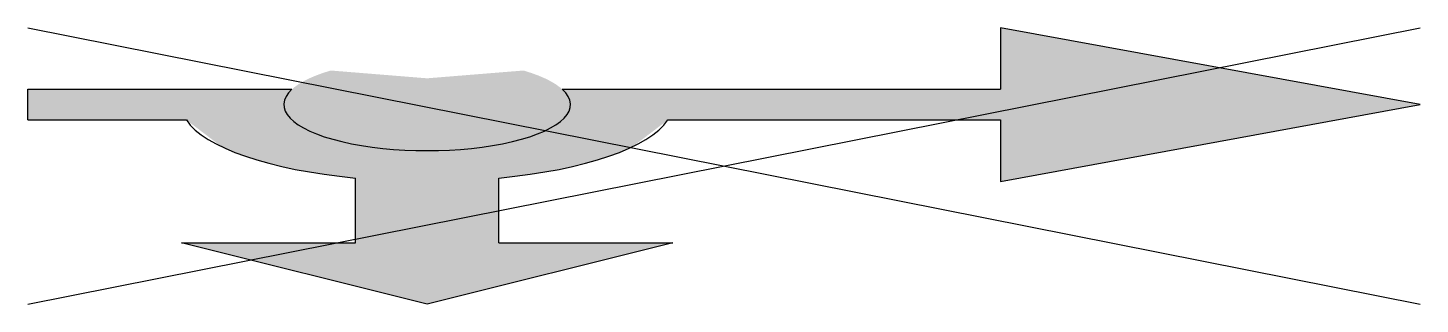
# Model space of a CAD drawing. Header units: metres. Extents: x 0 to 6.8, y -0.98 to 0.37.
import ezdxf

# ---------------------------------------------------------------- set-up
doc = ezdxf.new("R2010")
doc.units = ezdxf.units.M

msp = doc.modelspace()

# ---------------------------------------------------------------- hatches: boundary and pattern name
h = msp.add_hatch(color=256)
h.dxf.hatch_style = 1
edge = h.paths.add_edge_path()
edge.add_line((4.75, 0.375), (4.75, 0.075))
edge.add_line((4.75, 0.075), (2.61, 0.075))
edge.add_ellipse((1.95, 0), major_axis=(-0.7, 0), ratio=0.321429, start_angle=340.52878, end_angle=559.47122, ccw=False)
edge.add_line((1.29, 0.075), (0, 0.075))
edge.add_line((0, 0.075), (0, -0.075))
edge.add_line((0, -0.075), (0.7742, -0.075))
edge.add_ellipse((1.95, 0), major_axis=(-1.2, 0), ratio=0.3125, start_angle=371.53696, end_angle=433.04224)
edge.add_line((1.6, -0.3587), (1.6, -0.675))
edge.add_line((1.6, -0.675), (0.75, -0.675))
edge.add_line((0.75, -0.675), (1.95, -0.975))
edge.add_line((1.95, -0.975), (3.15, -0.675))
edge.add_line((3.15, -0.675), (2.3, -0.675))
edge.add_line((2.3, -0.675), (2.3, -0.3587))
edge.add_ellipse((1.95, 0), major_axis=(-1.2, 0), ratio=0.3125, start_angle=466.95776, end_angle=528.46304)
edge.add_line((3.1258, -0.075), (4.75, -0.075))
edge.add_line((4.75, -0.075), (4.75, -0.375))
edge.add_line((4.75, -0.375), (6.8, 0))
edge.add_line((6.8, 0), (4.75, 0.375))

# ---------------------------------------------------------------- linework, layer by layer
for p, q in [((4.75, 0.375), (4.75, 0.075)), ((6.8, 0), (4.75, 0.375)), ((0, 0.075), (1.29, 0.075)), ((0, -0.075), (0, 0.075)), ((2.61, 0.075), (4.75, 0.075)), ((4.75, -0.375), (6.8, 0)), ((0, -0.075), (0.7742, -0.075)), ((3.1258, -0.075), (4.75, -0.075)), ((4.75, -0.075), (4.75, -0.375)), ((1.6, -0.675), (1.6, -0.3587)), ((2.3, -0.675), (2.3, -0.3587)), ((1.95, -0.975), (0.75, -0.675)), ((0.75, -0.675), (1.6, -0.675)), ((3.15, -0.675), (1.95, -0.975)), ((2.3, -0.675), (3.15, -0.675))]:
    msp.add_line(p, q)
at = {"flags": 128}
for points in [[(0, -0.975), (6.8, 0.375)], [(0, 0.375), (6.8, -0.975)]]:
    msp.add_lwpolyline(points, dxfattribs=at)
for major_axis, ratio, start_param, end_param in [((-0.7, 0), 0.321429, 5.943348, 9.764615), ((-1.2, 0), 0.3125, 6.484543, 7.558013), ((-1.2, 0), 0.3125, 8.14995, 9.22342)]:
    msp.add_ellipse((1.95, 0), major_axis=major_axis, ratio=ratio, start_param=start_param, end_param=end_param)

doc.saveas('drawing.dxf')
